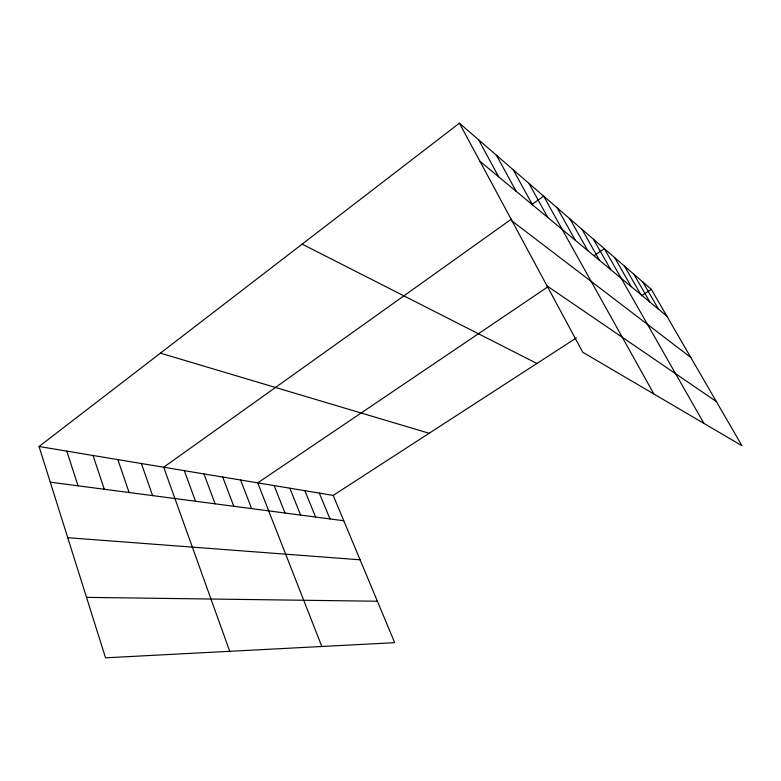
<?xml version="1.0" encoding="UTF-8"?>
<svg xmlns="http://www.w3.org/2000/svg" width="781" height="781" viewBox="0 0 781 781"><rect width="100%" height="100%" fill="white"/><g stroke="black" fill="none" stroke-linecap="round" stroke-linejoin="round"><path stroke-width="1.17" d="M39.05 446.507L333.194 495.408L394.698 642.665L105.533 657.817L39.05 446.507L459.413 123.183L651.344 289.37L741.95 445.726L582.772 352.27L459.413 123.183M511.418 219.129L163.688 467.223L229.731 651.315M531.949 204.485L543.654 196.129L653.931 394.054M547.393 287.144L257.73 482.863L321.811 646.483M594.253 255.485L604.338 248.67L703.925 423.409M333.194 495.408L576.329 337.948M641.455 295.774L651.344 289.37M86.515 597.367L377.399 601.243M67.742 537.699L360.09 559.811M50.267 482.16L343.777 520.742M160.408 353.158L429.15 433.27M302.159 244.131L536.908 363.477M547.042 285.934L716.323 401.502M512.131 221.082L690.794 357.454M479.925 161.286L666.837 316.1M642.812 281.98L658.568 309.256M633.869 274.248L649.909 302.081M624.507 266.136L640.82 294.554M614.667 257.613L631.282 286.656M593.462 239.259L610.693 269.601M582.011 229.341L599.564 260.376M569.935 218.875L587.81 250.642M557.165 207.824L575.382 240.353M528.893 183.34L547.823 217.528M513.185 169.741L532.496 204.827M496.443 155.243L516.143 191.286M478.558 139.76L498.668 176.809M319.322 493.104L329.982 518.926M304.873 490.702L315.612 517.042M289.819 488.193L300.646 515.069M274.121 485.587L285.016 513.019M240.607 480.012L251.648 508.626M222.702 477.035L233.802 506.283M203.958 473.921L215.107 503.823M184.306 470.65L195.504 501.246M141.361 463.514L152.617 495.613M117.833 459.599L129.109 492.518M93.017 455.479L104.293 489.257M66.795 451.115L78.051 485.811"/></g></svg>
